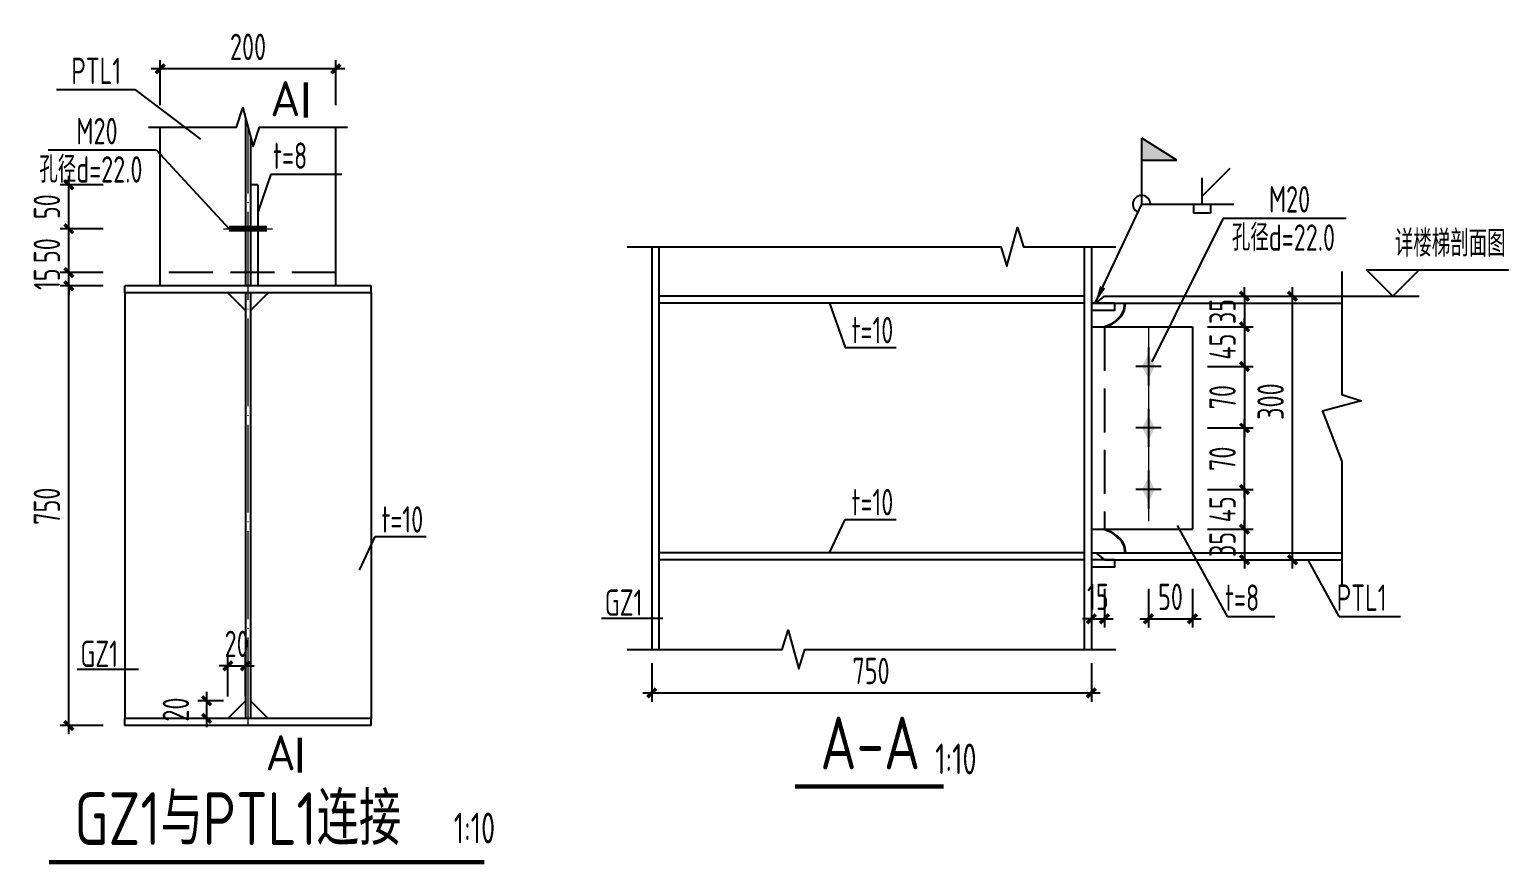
# Model space of a CAD drawing. Extents: x 19118 to 566552, y -1188739 to 92943.
# Drawn here: x 101801 to 118622, y -1151705 to -1142209 of the extents above; entities that cross this region are included whole.
import ezdxf
from ezdxf.enums import TextEntityAlignment as Align

# ---------------------------------------------------------------- set-up
doc = ezdxf.new("R2010")
doc.units = 0
doc.header["$LTSCALE"] = 1000
doc.header["$MEASUREMENT"] = 0
doc.linetypes.add('DASH', pattern=[0.35, 0.25, -0.1])
doc.linetypes.add('DOTE', pattern=[2.42, 2, -0.2, 0.02, -0.2])
doc.layers.get('0').update_dxf_attribs({"linetype": 'CONTINUOUS'})
doc.layers.get('Defpoints').update_dxf_attribs({"linetype": 'CONTINUOUS'})
for name, color, linetype in [('AXIS', 3, 'CONTINUOUS'), ('BEAM_CON', 4, 'CONTINUOUS'), ('COLU', 7, 'CONTINUOUS'), ('DIM', 3, 'CONTINUOUS'), ('NUM', 7, 'CONTINUOUS'), ('REIN', 1, 'CONTINUOUS'), ('TEXT', 7, 'CONTINUOUS'), ('THICK', 6, 'CONTINUOUS'), ('THIN', 7, 'CONTINUOUS'), ('WELD', 7, 'CONTINUOUS')]:
    doc.layers.add(name, color=color, linetype=linetype)
doc.layers.add('梁构件', color=7, linetype='CONTINUOUS', lineweight=35, true_color=0xaeeef9)
doc.styles.get("Standard").update_dxf_attribs({"font": 'atssdeng.shx', "bigfont": 'atssdchn.shx'})
doc.styles.add('TSSD_Dimension', font='Tssdeng.shx', dxfattribs={"width": 0.7, "bigfont": 'hztxt.shx'})
doc.styles.add('TSSD_Label', font='tssdeng.shx', dxfattribs={"width": 0.6, "bigfont": 'hztxt.shx'})
doc.styles.add('TSSD_NORM', font='Tssdeng.shx', dxfattribs={"width": 0.65, "bigfont": 'hztxt.shx'})
doc.styles.add('TSSD_Rein', font='atssdeng.shx', dxfattribs={"width": 0.7, "bigfont": 'atssdchn.shx'})
doc.dimstyles.new('TSSD_10_100', dxfattribs={"dimtxt": 300, "dimasz": 100, "dimexe": 100, "dimexo": 250, "dimgap": 100, "dimtad": 1, "dimdec": 0, "dimlfac": 0.1, "dimzin": 0, "dimdsep": 46, "dimtxsty": 'TSSD_Dimension', "dimblk": 'ARCHTICK', "dimcen": 0, "dimdle": 100, "dimclrt": 7, "dimadec": 0, "dimazin": 0, "dimtfac": 1, "dimtdec": 0, "dimtix": 1, "dimtmove": 2, "dimatfit": 3, "dimldrblk": 'ARCHTICK', "dimfxl": 1, "dimtolj": 1, "dimtzin": 0, "dimarcsym": 0})
doc.dimstyles.new('TSSD_LEADER_STYLE_200.0', dxfattribs={"dimtxt": 0.18, "dimasz": 200, "dimexe": 0.18, "dimexo": 0.0625, "dimgap": 0.09, "dimtad": 0, "dimtih": 1, "dimtoh": 1, "dimdec": 4, "dimzin": 0, "dimdsep": 46, "dimtxsty": 'Standard', "dimcen": 0.09, "dimadec": 0, "dimazin": 0, "dimtfac": 1, "dimtdec": 4, "dimtofl": 0, "dimtmove": 0, "dimatfit": 3, "dimfxl": 1, "dimtolj": 1, "dimtzin": 0, "dimarcsym": 0})

# ---------------------------------------------------------------- blocks, each defined once
blk = doc.blocks.new('A$C12ED02DA')
at = {"layer": 'THIN', "color": 1}
for p, q in [((97, 318), (97, -222)), ((-83, 48), (277, 48))]:
    blk.add_line(p, q, dxfattribs=at)
blk.add_solid([(97, 228), (187, 48), (7, 48), (97, -132)], dxfattribs=at)
blk = doc.blocks.new('_ArchTick')
at = {"color": 0, "linetype": 'ByBlock', "const_width": 0.4}
blk.add_lwpolyline([(-0.5, -0.5), (0.5, 0.5)], dxfattribs=at)
blk = doc.blocks.new('*D406')
at = {"layer": 'Defpoints', "color": 0}
for p in [(114950, -1145241), (114950, -1145591), (115620, -1145591)]:
    blk.add_point(p, dxfattribs=at)
at = {"layer": 'DIM', "color": 0, "lineweight": -2}
for p, q in [((115620, -1145241), (115620, -1145141)), ((115200, -1145241), (115720, -1145241)), ((115620, -1145241), (115620, -1145591)), ((115200, -1145591), (115720, -1145591)), ((115620, -1145591), (115620, -1145691))]:
    blk.add_line(p, q, dxfattribs=at)
at = {"layer": 'DIM', "color": 0, "lineweight": -2, "xscale": 100, "yscale": 100, "zscale": 100}
for p, rotation in [((115620, -1145241), 270), ((115620, -1145591), 90)]:
    blk.add_blockref('_ArchTick', p, dxfattribs=dict(at, rotation=rotation))
at = {"layer": 'DIM', "color": 7, "insert": (115370, -1145416), "char_height": 300, "attachment_point": 5, "rotation": 90, "style": 'TSSD_Dimension'}
blk.add_mtext('\\A1;35', dxfattribs=at)
blk = doc.blocks.new('*D407')
at = {"layer": 'Defpoints', "color": 0}
for p in [(114950, -1145591), (114950, -1146041), (115620, -1146041)]:
    blk.add_point(p, dxfattribs=at)
at = {"layer": 'DIM', "color": 0, "lineweight": -2}
for p, q in [((115620, -1145591), (115620, -1145491)), ((115200, -1145591), (115720, -1145591)), ((115620, -1145591), (115620, -1146041)), ((115200, -1146041), (115720, -1146041)), ((115620, -1146041), (115620, -1146141))]:
    blk.add_line(p, q, dxfattribs=at)
at = {"layer": 'DIM', "color": 0, "lineweight": -2, "xscale": 100, "yscale": 100, "zscale": 100}
for p, rotation in [((115620, -1145591), 270), ((115620, -1146041), 90)]:
    blk.add_blockref('_ArchTick', p, dxfattribs=dict(at, rotation=rotation))
at = {"layer": 'DIM', "color": 7, "insert": (115370, -1145816), "char_height": 300, "attachment_point": 5, "rotation": 90, "style": 'TSSD_Dimension'}
blk.add_mtext('\\A1;45', dxfattribs=at)
blk = doc.blocks.new('*D408')
at = {"layer": 'Defpoints', "color": 0}
for p in [(114950, -1146041), (114950, -1146741), (115620, -1146741)]:
    blk.add_point(p, dxfattribs=at)
at = {"layer": 'DIM', "color": 0, "lineweight": -2}
for p, q in [((115620, -1145941), (115620, -1146841)), ((115200, -1146041), (115720, -1146041)), ((115200, -1146741), (115720, -1146741))]:
    blk.add_line(p, q, dxfattribs=at)
at = {"layer": 'DIM', "color": 0, "lineweight": -2, "xscale": 100, "yscale": 100, "zscale": 100}
for p, rotation in [((115620, -1146041), 90), ((115620, -1146741), 270)]:
    blk.add_blockref('_ArchTick', p, dxfattribs=dict(at, rotation=rotation))
at = {"layer": 'DIM', "color": 7, "insert": (115370, -1146391), "char_height": 300, "attachment_point": 5, "rotation": 90, "style": 'TSSD_Dimension'}
blk.add_mtext('\\A1;70', dxfattribs=at)
blk = doc.blocks.new('*D409')
at = {"layer": 'Defpoints', "color": 0}
for p in [(114950, -1147441), (114950, -1147891), (115620, -1147891)]:
    blk.add_point(p, dxfattribs=at)
at = {"layer": 'DIM', "color": 0, "lineweight": -2}
for p, q in [((115620, -1147441), (115620, -1147341)), ((115200, -1147441), (115720, -1147441)), ((115620, -1147441), (115620, -1147891)), ((115200, -1147891), (115720, -1147891)), ((115620, -1147891), (115620, -1147991))]:
    blk.add_line(p, q, dxfattribs=at)
at = {"layer": 'DIM', "color": 0, "lineweight": -2, "xscale": 100, "yscale": 100, "zscale": 100}
for p, rotation in [((115620, -1147441), 270), ((115620, -1147891), 90)]:
    blk.add_blockref('_ArchTick', p, dxfattribs=dict(at, rotation=rotation))
at = {"layer": 'DIM', "color": 7, "insert": (115370, -1147666), "char_height": 300, "attachment_point": 5, "rotation": 90, "style": 'TSSD_Dimension'}
blk.add_mtext('\\A1;45', dxfattribs=at)
blk = doc.blocks.new('*D410')
at = {"layer": 'Defpoints', "color": 0}
for p in [(114950, -1147891), (114950, -1148241), (115620, -1148241)]:
    blk.add_point(p, dxfattribs=at)
at = {"layer": 'DIM', "color": 0, "lineweight": -2}
for p, q in [((115620, -1147891), (115620, -1147791)), ((115200, -1147891), (115720, -1147891)), ((115620, -1147891), (115620, -1148241)), ((115200, -1148241), (115720, -1148241)), ((115620, -1148241), (115620, -1148341))]:
    blk.add_line(p, q, dxfattribs=at)
at = {"layer": 'DIM', "color": 0, "lineweight": -2, "xscale": 100, "yscale": 100, "zscale": 100}
for p, rotation in [((115620, -1147891), 270), ((115620, -1148241), 90)]:
    blk.add_blockref('_ArchTick', p, dxfattribs=dict(at, rotation=rotation))
at = {"layer": 'DIM', "color": 7, "insert": (115370, -1148066), "char_height": 300, "attachment_point": 5, "rotation": 90, "style": 'TSSD_Dimension'}
blk.add_mtext('\\A1;35', dxfattribs=at)
blk = doc.blocks.new('*D411')
at = {"layer": 'Defpoints', "color": 0}
for p in [(115200, -1145241), (116167, -1145241), (115200, -1148241)]:
    blk.add_point(p, dxfattribs=at)
at = {"layer": 'DIM', "color": 0, "lineweight": -2}
for p, q in [((116167, -1148341), (116167, -1145141)), ((115450, -1145241), (116267, -1145241)), ((115450, -1148241), (116267, -1148241))]:
    blk.add_line(p, q, dxfattribs=at)
at = {"layer": 'DIM', "color": 0, "lineweight": -2, "xscale": 100, "yscale": 100, "zscale": 100}
for p, rotation in [((116167, -1145241), 90), ((116167, -1148241), 270)]:
    blk.add_blockref('_ArchTick', p, dxfattribs=dict(at, rotation=rotation))
at = {"layer": 'DIM', "color": 7, "insert": (115917, -1146441), "char_height": 300, "attachment_point": 5, "rotation": 90, "style": 'TSSD_Dimension'}
blk.add_mtext('\\A1;300', dxfattribs=at)
blk = doc.blocks.new('*D412')
at = {"layer": 'Defpoints', "color": 0}
for p in [(114028, -1148321), (113878, -1148368), (114028, -1148912)]:
    blk.add_point(p, dxfattribs=at)
at = {"layer": 'DIM', "color": 0, "lineweight": -2}
for p, q in [((113878, -1148618), (113878, -1149012)), ((114028, -1148571), (114028, -1149012)), ((113878, -1148912), (113778, -1148912)), ((113878, -1148912), (114028, -1148912)), ((114028, -1148912), (114128, -1148912))]:
    blk.add_line(p, q, dxfattribs=at)
at = {"layer": 'DIM', "color": 0, "lineweight": -2, "xscale": 100, "yscale": 100, "zscale": 100}
blk.add_blockref('_ArchTick', (113878, -1148912), dxfattribs=at)
at = {"layer": 'DIM', "color": 0, "lineweight": -2, "xscale": 100, "yscale": 100, "zscale": 100, "rotation": 180}
blk.add_blockref('_ArchTick', (114028, -1148912), dxfattribs=at)
at = {"layer": 'DIM', "color": 7, "insert": (113953, -1148662), "char_height": 300, "attachment_point": 5, "style": 'TSSD_Dimension'}
blk.add_mtext('\\A1;15', dxfattribs=at)
blk = doc.blocks.new('*D413')
at = {"layer": 'Defpoints', "color": 0}
for p in [(114528, -1148321), (115028, -1148321), (115028, -1148912)]:
    blk.add_point(p, dxfattribs=at)
at = {"layer": 'DIM', "color": 0, "lineweight": -2}
for p, q in [((114528, -1148571), (114528, -1149012)), ((115028, -1148571), (115028, -1149012)), ((114428, -1148912), (115128, -1148912))]:
    blk.add_line(p, q, dxfattribs=at)
at = {"layer": 'DIM', "color": 0, "lineweight": -2, "xscale": 100, "yscale": 100, "zscale": 100, "rotation": 180}
blk.add_blockref('_ArchTick', (114528, -1148912), dxfattribs=at)
at = {"layer": 'DIM', "color": 0, "lineweight": -2, "xscale": 100, "yscale": 100, "zscale": 100}
blk.add_blockref('_ArchTick', (115028, -1148912), dxfattribs=at)
at = {"layer": 'DIM', "color": 7, "insert": (114778, -1148662), "char_height": 300, "attachment_point": 5, "style": 'TSSD_Dimension'}
blk.add_mtext('\\A1;50', dxfattribs=at)
blk = doc.blocks.new('_WELD001')
at = {"linetype": 'ByBlock'}
h = blk.add_hatch(color=0, dxfattribs=at)
h.paths.add_polyline_path([(0.8, 1), (0, 1.5), (0, 1)])
edge = h.paths.add_edge_path()
edge.add_line((0, 0), (0, 1.5))
at = {"color": 0, "linetype": 'ByBlock'}
for p, q in [((0, 0), (0, 1.5)), ((0.8, 1), (0, 1.5)), ((0, 1), (0.8, 1))]:
    blk.add_line(p, q, dxfattribs=at)
blk = doc.blocks.new('_WELD002')
at = {"color": 0, "linetype": 'ByBlock'}
for p, q in [((0.5, 1), (0, 1)), ((0.5, 0), (0.5, 1)), ((0, 0), (0.5, 0))]:
    blk.add_line(p, q, dxfattribs=at)
blk = doc.blocks.new('*D414')
at = {"layer": 'Defpoints', "color": 0}
for p in [(103286, -1142656), (103286, -1143319, 500), (105286, -1143319)]:
    blk.add_point(p, dxfattribs=at)
at = {"layer": 'DIM', "color": 0, "lineweight": -2}
for p, q in [((103286, -1143069), (103286, -1142556)), ((105286, -1143069), (105286, -1142556)), ((105386, -1142656), (103186, -1142656))]:
    blk.add_line(p, q, dxfattribs=at)
at = {"layer": 'DIM', "color": 0, "lineweight": -2, "xscale": 100, "yscale": 100, "zscale": 99.99999999999989, "rotation": 180}
blk.add_blockref('_ArchTick', (103286, -1142656), dxfattribs=at)
at = {"layer": 'DIM', "color": 0, "lineweight": -2, "xscale": 100, "yscale": 100, "zscale": 99.99999999999989}
blk.add_blockref('_ArchTick', (105286, -1142656), dxfattribs=at)
at = {"layer": 'DIM', "color": 7, "insert": (104286, -1142406), "char_height": 300, "attachment_point": 5, "style": 'TSSD_Dimension'}
blk.add_mtext('\\A1;200', dxfattribs=at)
blk = doc.blocks.new('*D415')
at = {"layer": 'Defpoints', "color": 0}
for p in [(104256, -1149447), (104056, -1150044), (104256, -1150044)]:
    blk.add_point(p, dxfattribs=at)
at = {"layer": 'DIM', "color": 0, "lineweight": -2}
for p, q in [((104056, -1149794), (104056, -1149347)), ((104256, -1149794), (104256, -1149347)), ((104056, -1149447), (103956, -1149447)), ((104056, -1149447), (104256, -1149447)), ((104256, -1149447), (104356, -1149447))]:
    blk.add_line(p, q, dxfattribs=at)
at = {"layer": 'DIM', "color": 0, "lineweight": -2, "xscale": 100, "yscale": 100, "zscale": 100}
blk.add_blockref('_ArchTick', (104056, -1149447), dxfattribs=at)
at = {"layer": 'DIM', "color": 0, "lineweight": -2, "xscale": 100, "yscale": 100, "zscale": 100, "rotation": 180}
blk.add_blockref('_ArchTick', (104256, -1149447), dxfattribs=at)
at = {"layer": 'DIM', "color": 7, "insert": (104156, -1149197), "char_height": 300, "attachment_point": 5, "style": 'TSSD_Dimension'}
blk.add_mtext('\\A1;20', dxfattribs=at)
blk = doc.blocks.new('*D416')
at = {"layer": 'Defpoints', "color": 0}
for p in [(104256, -1149844), (103815, -1150044), (104256, -1150044)]:
    blk.add_point(p, dxfattribs=at)
at = {"layer": 'DIM', "color": 0, "lineweight": -2}
for p, q in [((104006, -1149844), (103715, -1149844)), ((103815, -1149744), (103815, -1150144)), ((104006, -1150044), (103715, -1150044))]:
    blk.add_line(p, q, dxfattribs=at)
at = {"layer": 'DIM', "color": 0, "lineweight": -2, "xscale": 100, "yscale": 100, "zscale": 100}
for p, rotation in [((103815, -1149844), 90), ((103815, -1150044), 270)]:
    blk.add_blockref('_ArchTick', p, dxfattribs=dict(at, rotation=rotation))
at = {"layer": 'DIM', "color": 7, "insert": (103465, -1149944), "char_height": 300, "attachment_point": 5, "rotation": 90, "style": 'TSSD_Dimension'}
blk.add_mtext('\\A1;20', dxfattribs=at)
blk = doc.blocks.new('*D417')
at = {"layer": 'Defpoints', "color": 0}
for p in [(102248, -1144974), (102890, -1144974, 500), (102890, -1145124, 500)]:
    blk.add_point(p, dxfattribs=at)
at = {"layer": 'DIM', "color": 0, "lineweight": -2}
for p, q in [((102640, -1144974), (102148, -1144974)), ((102248, -1144974), (102248, -1144874)), ((102248, -1145124), (102248, -1144974)), ((102640, -1145124), (102148, -1145124)), ((102248, -1145124), (102248, -1145224))]:
    blk.add_line(p, q, dxfattribs=at)
at = {"layer": 'DIM', "color": 0, "lineweight": -2, "xscale": 100, "yscale": 100, "zscale": 100}
for p, rotation in [((102248, -1144974), 270), ((102248, -1145124), 90)]:
    blk.add_blockref('_ArchTick', p, dxfattribs=dict(at, rotation=rotation))
at = {"layer": 'DIM', "color": 7, "insert": (101998, -1145049), "char_height": 300, "attachment_point": 5, "rotation": 90, "style": 'TSSD_Dimension'}
blk.add_mtext('\\A1;15', dxfattribs=at)
blk = doc.blocks.new('*D418')
at = {"layer": 'Defpoints', "color": 0}
for p in [(102248, -1144474), (102890, -1144474, 500), (102890, -1144974, 500)]:
    blk.add_point(p, dxfattribs=at)
at = {"layer": 'DIM', "color": 0, "lineweight": -2}
for p, q in [((102640, -1144474), (102148, -1144474)), ((102248, -1145074), (102248, -1144374)), ((102640, -1144974), (102148, -1144974))]:
    blk.add_line(p, q, dxfattribs=at)
at = {"layer": 'DIM', "color": 0, "lineweight": -2, "xscale": 100, "yscale": 100, "zscale": 100}
for p, rotation in [((102248, -1144474), 90), ((102248, -1144974), 270)]:
    blk.add_blockref('_ArchTick', p, dxfattribs=dict(at, rotation=rotation))
at = {"layer": 'DIM', "color": 7, "insert": (101998, -1144724), "char_height": 300, "attachment_point": 5, "rotation": 90, "style": 'TSSD_Dimension'}
blk.add_mtext('\\A1;50', dxfattribs=at)
blk = doc.blocks.new('*D419')
at = {"layer": 'Defpoints', "color": 0}
for p in [(102248, -1143974), (102890, -1143974, 500), (102890, -1144474, 500)]:
    blk.add_point(p, dxfattribs=at)
at = {"layer": 'DIM', "color": 0, "lineweight": -2}
for p, q in [((102640, -1143974), (102148, -1143974)), ((102248, -1144574), (102248, -1143874)), ((102640, -1144474), (102148, -1144474))]:
    blk.add_line(p, q, dxfattribs=at)
at = {"layer": 'DIM', "color": 0, "lineweight": -2, "xscale": 100, "yscale": 100, "zscale": 100}
for p, rotation in [((102248, -1143974), 90), ((102248, -1144474), 270)]:
    blk.add_blockref('_ArchTick', p, dxfattribs=dict(at, rotation=rotation))
at = {"layer": 'DIM', "color": 7, "insert": (101998, -1144224), "char_height": 300, "attachment_point": 5, "rotation": 90, "style": 'TSSD_Dimension'}
blk.add_mtext('\\A1;50', dxfattribs=at)
blk = doc.blocks.new('*D420')
at = {"layer": 'Defpoints', "color": 0}
for p in [(114950, -1146741), (115620, -1146741), (114950, -1147441)]:
    blk.add_point(p, dxfattribs=at)
at = {"layer": 'DIM', "color": 0, "lineweight": -2}
for p, q in [((115620, -1147541), (115620, -1146641)), ((115200, -1146741), (115720, -1146741)), ((115200, -1147441), (115720, -1147441))]:
    blk.add_line(p, q, dxfattribs=at)
at = {"layer": 'DIM', "color": 0, "lineweight": -2, "xscale": 100, "yscale": 100, "zscale": 100}
for p, rotation in [((115620, -1146741), 90), ((115620, -1147441), 270)]:
    blk.add_blockref('_ArchTick', p, dxfattribs=dict(at, rotation=rotation))
at = {"layer": 'DIM', "color": 7, "insert": (115370, -1147091), "char_height": 300, "attachment_point": 5, "rotation": 90, "style": 'TSSD_Dimension'}
blk.add_mtext('\\A1;70', dxfattribs=at)

msp = doc.modelspace()

# ---------------------------------------------------------------- linework, layer by layer
at = {"color": 0, "linetype": 'ByBlock'}
for p, q in [((115138.73, -1144105.31), (115456.93, -1143787.11)), ((115138.73, -1144195.31), (115138.73, -1143895.31))]:
    msp.add_line(p, q, dxfattribs=at)
at = {"layer": 'AXIS', "linetype": 'DOTE', "lineweight": 5, "ltscale": 0.5}
for p, q in [((104285.66, -1150124.01), (104285.66, -1143319.03)), ((114528.19, -1145591.37), (114528.19, -1147891.37))]:
    msp.add_line(p, q, dxfattribs=at)
at = {"layer": 'AXIS', "linetype": 'DOTE', "lineweight": 5}
msp.add_line((104006.64, -1144474.01), (104564.68, -1144474.01), dxfattribs=at)
at = {"layer": 'BEAM_CON'}
for p, q in [((104255.66, -1143209.03), (104255.66, -1145124.01)), ((103285.66, -1145124.01, 500), (103285.66, -1143319.03, 500)), ((104315.66, -1143429.03), (104315.66, -1145124.01)), ((105285.66, -1145124.01), (105285.66, -1143319.03)), ((104395.66, -1143974.01), (104395.66, -1145124.01)), ((108878.19, -1144682.25), (108878.19, -1149259.69)), ((108958.19, -1144682.25), (108958.19, -1149259.69)), ((113798.19, -1144682.25), (113798.19, -1149259.69)), ((113878.19, -1144682.25), (113878.19, -1149259.69)), ((105685.66, -1145124.01), (102885.66, -1145124.01)), ((102885.66, -1145204.01), (102885.66, -1145124.01)), ((105685.66, -1145204.01), (105685.66, -1145124.01)), ((105685.66, -1145204.01), (102885.66, -1145204.01)), ((102885.66, -1145204.01), (102885.66, -1150044.01)), ((104255.66, -1145404.01), (104055.66, -1145204.01)), ((104255.66, -1145204.01), (104255.66, -1150044.01)), ((104315.66, -1145204.01), (104315.66, -1150044.01)), ((104315.66, -1145404.01), (104515.66, -1145204.01)), ((105685.66, -1145204.01), (105685.66, -1150044.01)), ((113798.19, -1145241.37), (108958.19, -1145241.37)), ((113798.19, -1145321.37), (108958.19, -1145321.37)), ((113878.19, -1145321.37), (116728.67, -1145321.37)), ((113928.19, -1145321.37), (114028.19, -1145241.37)), ((114028.19, -1145241.37), (116728.67, -1145241.37)), ((113878.19, -1145591.37), (115028.19, -1145591.37)), ((115028.19, -1145591.37), (115028.19, -1147891.37)), ((113878.19, -1147891.37), (115028.19, -1147891.37)), ((113798.19, -1148161.37), (108958.19, -1148161.37)), ((113878.19, -1148161.37), (116728.67, -1148161.37)), ((113928.19, -1148161.37), (114028.19, -1148241.37)), ((113798.19, -1148241.37), (108958.19, -1148241.37)), ((114028.19, -1148241.37), (116728.67, -1148241.37)), ((104255.66, -1149844.01), (104055.66, -1150044.01)), ((104315.66, -1149844.01), (104515.66, -1150044.01)), ((105685.66, -1150044.01), (102885.66, -1150044.01)), ((102885.66, -1150124.01), (102885.66, -1150044.01)), ((105685.66, -1150124.01), (102885.66, -1150124.01)), ((105685.66, -1150124.01), (105685.66, -1150044.01))]:
    msp.add_line(p, q, dxfattribs=at)
at = {"layer": 'COLU', "color": 4, "linetype": 'DASH', "ltscale": 2}
for p, q in [((104395.66, -1143974.01), (104315.66, -1143974.01)), ((105285.66, -1144974.01), (103285.66, -1144974.01, 500)), ((114028.19, -1145591.37), (114028.19, -1147891.37))]:
    msp.add_line(p, q, dxfattribs=at)
at = {"layer": 'COLU', "color": 4, "linetype": 'ByBlock'}
for points in [[(113878.19, -1145401.37), (114144.02, -1145401.37), (114144.02, -1145321.37), (113878.19, -1145321.37)], [(113878.19, -1148321.37), (114144.02, -1148321.37), (114144.02, -1148241.37), (113878.19, -1148241.37)]]:
    msp.add_lwpolyline(points, close=True, dxfattribs=at)
at = {"layer": 'DIM'}
for p, q in [((102640.07, -1145124.01, -500), (102148.05, -1145124.01, -500)), ((102248.05, -1150224.01, -500), (102248.05, -1145024.01, -500)), ((108878.19, -1149414.91), (108878.19, -1149855.13)), ((113878.19, -1149414.91), (113878.19, -1149855.13)), ((108778.19, -1149755.13), (113978.19, -1149755.13)), ((102640.07, -1150124.01, -500), (102148.05, -1150124.01, -500))]:
    msp.add_line(p, q, dxfattribs=at)
at = {"layer": 'NUM', "const_width": 50}
for points in [[(110505.8, -1150819.27), (112197.89, -1150819.27)], [(102020.58, -1151680.39), (106972.02, -1151680.39)]]:
    msp.add_lwpolyline(points, dxfattribs=at)
at = {"layer": 'REIN', "color": 1, "linetype": 'ByBlock', "const_width": 70}
msp.add_lwpolyline([(104500.76, -1144474.01), (104070.56, -1144474.01)], dxfattribs=at)
at = {"layer": 'TEXT'}
for p, q in [((102107.15, -1142892.11, -500), (103001.95, -1142892.11, -500)), ((103748.58, -1143455.04, -500), (103001.95, -1142892.11, -500)), ((102012.97, -1143578.43, -500), (103241.7, -1143578.43, -500)), ((103241.7, -1143578.43, -500), (104070.56, -1144474.01)), ((104544.01, -1143853.87), (104395.66, -1144287.5)), ((104544.01, -1143853.87), (105354.2, -1143853.87)), ((115379.22, -1144353.49, 500), (114567.22, -1145987.4, 500)), ((115379.22, -1144353.49, 500), (116775.66, -1144353.49, 500)), ((110898.86, -1145321.37), (111078.65, -1145823.74)), ((111078.65, -1145823.74), (111657.25, -1145823.74)), ((110898.86, -1148161.37), (111078.65, -1147781.59)), ((111078.65, -1147781.59), (111657.25, -1147781.59)), ((105551.99, -1148356.99), (105731.78, -1147977.2)), ((105731.78, -1147977.2), (106310.38, -1147977.2)), ((115425.99, -1148884.55), (114858.53, -1147851.11)), ((116696, -1148884.55), (116342.84, -1148241.37)), ((108306.22, -1148903.16), (109005.1, -1148903.16)), ((115425.99, -1148884.55), (115965.23, -1148884.55)), ((116696, -1148884.55), (117394.88, -1148884.55)), ((102341.26, -1149485.7, -500), (103040.14, -1149485.7, -500))]:
    msp.add_line(p, q, dxfattribs=at)
at = {"layer": 'THICK', "color": 4, "const_width": 50}
for points in [[(104944.85, -1142809.77), (104944.85, -1143209.77)], [(104874.91, -1150263.04), (104874.91, -1150663.04)]]:
    msp.add_lwpolyline(points, dxfattribs=at)
at = {"layer": 'THIN'}
for p, q in [((117306.6, -1145241.37), (117006.6, -1144941.37)), ((117006.6, -1144941.37), (117606.6, -1144941.37)), ((117306.6, -1145241.37), (117606.6, -1144941.37)), ((117606.6, -1144941.37), (118621.98, -1144941.37)), ((116728.67, -1145241.37), (117606.6, -1145241.37)), ((117306.6, -1145241.37), (117306.6, -1145241.37))]:
    msp.add_line(p, q, dxfattribs=at)
at = {"layer": 'THIN', "elevation": -500}
msp.add_lwpolyline([(103155.66, -1143319.03), (104155.66, -1143319.03), (104225.66, -1143099.03), (104345.66, -1143539.03), (104415.66, -1143319.03), (105415.66, -1143319.03)], dxfattribs=at)
at = {"layer": 'THIN'}
for points in [[(108598.19, -1144682.25), (112848.19, -1144682.25), (112918.19, -1144902.25), (113038.19, -1144462.25), (113108.19, -1144682.25), (114158.19, -1144682.25)], [(116728.67, -1144961.37), (116728.67, -1146361.37), (116948.67, -1146431.37), (116508.67, -1146551.37), (116728.67, -1147121.37), (116728.67, -1148521.37)], [(108598.19, -1149259.69), (110360.91, -1149259.69), (110430.91, -1149039.69), (110550.91, -1149479.69), (110620.91, -1149259.69), (114158.19, -1149259.69)]]:
    msp.add_lwpolyline(points, dxfattribs=at)
at = {"layer": 'WELD'}
msp.add_line((114450.52, -1144195.31), (115500.18, -1144195.31), dxfattribs=at)
msp.add_arc((114450.52, -1144195.31), 100, 0, 244.44246, dxfattribs=at)
at = {"layer": '梁构件'}
for p, q in [((114250.11, -1145400.14), (114262.58, -1145321.37)), ((114165.34, -1145516.81), (114216.96, -1145465.19)), ((114216.96, -1145465.19), (114250.11, -1145400.14)), ((114028.19, -1145591.37), (114102.5, -1145560.44)), ((114102.5, -1145560.44), (114165.34, -1145516.81)), ((114028.19, -1147891.37), (114102.5, -1147922.31)), ((114102.5, -1147922.31), (114165.34, -1147965.94)), ((114165.34, -1147965.94), (114216.96, -1148017.56)), ((114216.96, -1148017.56), (114250.11, -1148082.61)), ((114250.11, -1148082.61), (114262.58, -1148161.37))]:
    msp.add_line(p, q, dxfattribs=at)

# ---------------------------------------------------------------- block references
at = {"layer": 'COLU', "linetype": 'ByBlock', "xscale": -0.7999999999301508, "yscale": 0.8000000000465661, "zscale": 0.7999999999999545}
for p in [(114605.67, -1146079.44), (114605.67, -1146779.44), (114605.67, -1147479.44)]:
    msp.add_blockref('A$C12ED02DA', p, dxfattribs=at)
at = {"layer": 'DIM', "xscale": 100, "yscale": 100, "zscale": 100}
for p, rotation in [((102248.05, -1145124.01, -500), 90), ((108878.19, -1149755.13), 180), ((102248.05, -1150124.01, -500), 270)]:
    msp.add_blockref('_ArchTick', p, dxfattribs=dict(at, rotation=rotation))
msp.add_blockref('_ArchTick', (113878.19, -1149755.13), dxfattribs=at)
at = {"layer": 'WELD', "xscale": 500, "yscale": 500, "zscale": 500}
msp.add_blockref('_WELD001', (114450.52, -1144195.31), dxfattribs=at)
at = {"layer": 'WELD', "xscale": 200, "yscale": 200, "zscale": 200, "rotation": 270}
msp.add_blockref('_WELD002', (115038.73, -1144195.31), dxfattribs=at)

# ---------------------------------------------------------------- texts
at = {"layer": 'DIM', "color": 7, "style": 'TSSD_Dimension', "width": 0.7}
msp.add_text('750', height=300, rotation=90, dxfattribs=at).set_placement((102148.05, -1147842.09, -500))
msp.add_text('750', height=300, dxfattribs=at).set_placement((111160.12, -1149655.13))
at = {"layer": 'TEXT'}
for s, height, style, width, p in [('PTL1', 300, 'TSSD_NORM', 0.7, (102275.78, -1142828.65, -500)), ('M20', 300, 'TSSD_NORM', 0.7, (102332.99, -1143514.97, -500)), ('孔径d=22.0', 300, 'TSSD_NORM', 0.7, (101911.7, -1143949.92, -500)), ('t=8', 300, 'TSSD_NORM', 0.7, (104570.44, -1143793.75)), ('M20', 300, 'TSSD_NORM', 0.7, (115897.56, -1144290.04, 500)), ('孔径d=22.0', 300, 'TSSD_NORM', 0.7, (115476.28, -1144724.98, 500)), ('t=10', 300, 'TSSD_NORM', 0.7, (111150.31, -1145777.6, 500)), ('t=10', 300, 'TSSD_NORM', 0.7, (111150.31, -1147735.45, 500)), ('t=10', 300, 'TSSD_NORM', 0.7, (105803.45, -1147931.06, 500)), ('t=8', 300, 'TSSD_NORM', 0.7, (115398.7, -1148821.09)), ('PTL1', 300, 'TSSD_NORM', 0.7, (116668.71, -1148821.09)), ('GZ1', 300, 'TSSD_NORM', 0.7, (108343.69, -1148877.45)), ('GZ1', 300, 'TSSD_NORM', 0.7, (102378.73, -1149459.99, -500)), ('A-A', 600, 'TSSD_Label', 0.8, (110795.86, -1150623.54)), ('1:10', 350, 'TSSD_Rein', 0.7, (112102.09, -1150680.7)), ('GZ1与PTL1连接', 600, 'TSSD_Label', 0.8, (102310.64, -1151484.66)), ('1:10', 350, 'TSSD_Rein', 0.7, (106626.07, -1151466.07))]:
    msp.add_text(s, height=height, dxfattribs=dict(at, style=style, width=width)).set_placement(p)
at = {"layer": 'THICK', "color": 4, "style": 'TSSD_Label'}
for p in [(104539.54, -1143194.49), (104485.59, -1150635.18)]:
    msp.add_text('A', height=400, dxfattribs=at).set_placement(p)
at = {"layer": 'THIN', "style": 'TSSD_Label', "width": 0.7}
msp.add_text('详楼梯剖面图', height=300, dxfattribs=at).set_placement((118589.67, -1144881.37), align=Align.BOTTOM_RIGHT)

# ---------------------------------------------------------------- dimensions: what is measured, and where the dimension line sits
at = {"layer": 'DIM'}
for base, p1, p2, picture, middle in [((103285.66, -1142656.12, -1000), (105285.66, -1143319.03, -1000), (103285.66, -1143319.03, -500), '*D414', (104285.66, -1142406.12, -1000)), ((114028.19, -1148911.59), (113878.19, -1148368.33), (114028.19, -1148321.37), '*D412', (113953.19, -1148661.59)), ((115028.19, -1148911.59), (114528.19, -1148321.37), (115028.19, -1148321.37), '*D413', (114778.19, -1148661.59)), ((104255.66, -1149446.9, -500), (104055.66, -1150044.01, -500), (104255.66, -1150044.01, -500), '*D415', (104155.66, -1149196.9, -500))]:
    dim = msp.add_linear_dim(base=base, p1=p1, p2=p2, dimstyle='TSSD_10_100', dxfattribs=at)
    dim.commit()
    dim.dimension.update_dxf_attribs({"geometry": picture, "text_midpoint": middle})
for base, p1, p2, angle, picture, middle in [((102248.05, -1143974.01, -500), (102890.07, -1144474.01), (102890.07, -1143974.01), 90, '*D419', (101998.05, -1144224.01, -500)), ((102248.05, -1144474.01, -500), (102890.07, -1144974.01), (102890.07, -1144474.01), 90, '*D418', (101998.05, -1144724.01, -500)), ((102248.05, -1144974.01, -500), (102890.07, -1145124.01), (102890.07, -1144974.01), 90, '*D417', (101998.05, -1145049.01, -500)), ((115620.34, -1145591.37), (114950.44, -1145241.37), (114950.44, -1145591.37), 90, '*D406', (115370.34, -1145416.37)), ((115620.34, -1146041.37), (114950.44, -1145591.37), (114950.44, -1146041.37), 90, '*D407', (115370.34, -1145816.37)), ((115620.34, -1146741.37), (114950.44, -1146041.37), (114950.44, -1146741.37), 90, '*D408', (115370.34, -1146391.37)), ((115620.34, -1146741.37), (114950.44, -1147441.37), (114950.44, -1146741.37), 270, '*D420', (115370.34, -1147091.37)), ((115620.34, -1147891.37), (114950.44, -1147441.37), (114950.44, -1147891.37), 90, '*D409', (115370.34, -1147666.37)), ((115620.34, -1148241.37), (114950.44, -1147891.37), (114950.44, -1148241.37), 90, '*D410', (115370.34, -1148066.37))]:
    dim = msp.add_linear_dim(base=base, p1=p1, p2=p2, angle=angle, dimstyle='TSSD_10_100', dxfattribs=at)
    dim.commit()
    dim.dimension.update_dxf_attribs({"geometry": picture, "text_midpoint": middle})
for base, p1, p2, picture, middle in [((116166.99, -1145241.37), (115200.44, -1148241.37), (115200.44, -1145241.37), '*D411', (115916.99, -1146441.37)), ((103815.31, -1150044.01, -500), (104255.66, -1149844.01, -500), (104255.66, -1150044.01, -500), '*D416', (103465.31, -1149944.01, -500))]:
    dim = msp.add_linear_dim(base=base, p1=p1, p2=p2, angle=90, dimstyle='TSSD_10_100', dxfattribs=at)
    dim.commit()
    dim.dimension.update_dxf_attribs({"geometry": picture, "text_midpoint": middle, "dimtype": 160})

# ---------------------------------------------------------------- leaders
at = {"layer": 'WELD'}
msp.add_leader([(113921.2, -1145321.37), (114450.52, -1144195.31)], dimstyle='TSSD_LEADER_STYLE_200.0', dxfattribs=at)

doc.saveas('drawing.dxf')
